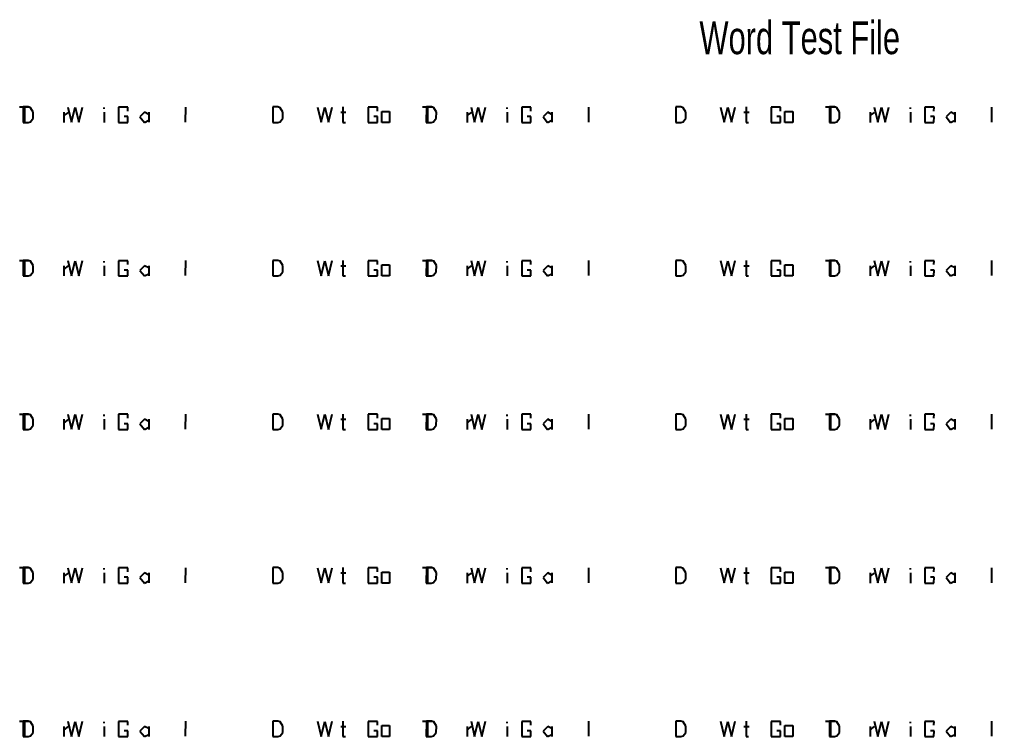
# Model space of a CAD drawing. Header units: millimetres. Extents: x 25 to 194, y 9 to 271.
# Drawn here: x 111.6 to 194.4, y 205.4 to 266.5 of the extents above; entities that cross this region are included whole.
import ezdxf

# ---------------------------------------------------------------- set-up
doc = ezdxf.new("R2010")
doc.units = ezdxf.units.MM
doc.layers.add('Z_entity', color=7, linetype='Continuous')
doc.layers.add('Z_text', color=7, linetype='Continuous')
doc.styles.get("Standard").update_dxf_attribs({"font": 'txt', "height": 1})

msp = doc.modelspace()

# ---------------------------------------------------------------- linework, layer by layer
at = {"color": 28, "true_color": 0x0d0d0d}
for p, q in [((111.586, 259.026), (112.451, 259.026)), ((112.016, 259.026), (112.016, 257.719)), ((115.374, 258.582), (115.374, 257.719)), ((115.384, 258.292), (115.751, 258.567)), ((118.8, 258.586), (118.8, 257.719)), ((118.805, 258.862), (118.805, 258.978)), ((122.241, 258.582), (121.85, 258.19)), ((122.603, 258.398), (122.241, 258.582)), ((122.599, 258.586), (122.599, 257.727)), ((125.715, 259.021), (125.711, 257.745)), ((121.85, 258.19), (122.231, 257.719)), ((122.231, 257.719), (122.603, 257.905)), ((180.229, 245.953), (181.094, 245.953)), ((180.659, 245.953), (180.659, 244.646)), ((187.448, 245.789), (187.448, 245.905)), ((194.359, 245.948), (194.354, 244.672)), ((184.018, 245.509), (184.018, 244.646)), ((184.027, 245.219), (184.394, 245.494)), ((187.444, 245.514), (187.444, 244.646)), ((190.884, 245.509), (190.493, 245.117)), ((190.493, 245.117), (190.875, 244.646)), ((191.247, 245.325), (190.884, 245.509)), ((191.242, 245.514), (191.242, 244.654)), ((190.875, 244.646), (191.247, 244.832)), ((145.908, 232.88), (146.772, 232.88)), ((146.338, 232.88), (146.338, 231.573)), ((153.127, 232.716), (153.127, 232.832)), ((160.037, 232.875), (160.032, 231.599)), ((149.696, 232.436), (149.696, 231.573)), ((149.706, 232.146), (150.073, 232.421)), ((153.122, 232.441), (153.122, 231.573)), ((156.563, 232.436), (156.171, 232.044)), ((156.171, 232.044), (156.553, 231.573)), ((156.925, 232.252), (156.563, 232.436)), ((156.92, 232.441), (156.92, 231.581)), ((156.553, 231.573), (156.925, 231.759)), ((111.586, 219.807), (112.451, 219.807)), ((112.016, 219.807), (112.016, 218.5)), ((115.374, 219.363), (115.374, 218.5)), ((115.384, 219.073), (115.751, 219.348)), ((118.8, 219.368), (118.8, 218.5)), ((118.805, 219.643), (118.805, 219.759)), ((122.241, 219.363), (121.85, 218.972)), ((122.603, 219.179), (122.241, 219.363)), ((122.599, 219.368), (122.599, 218.508)), ((125.715, 219.802), (125.711, 218.526)), ((121.85, 218.972), (122.231, 218.5)), ((122.231, 218.5), (122.603, 218.687)), ((180.229, 206.734), (181.094, 206.734)), ((180.659, 206.734), (180.659, 205.427)), ((184.018, 206.29), (184.018, 205.427)), ((184.027, 206), (184.394, 206.275)), ((187.444, 206.295), (187.444, 205.427)), ((187.448, 206.57), (187.448, 206.686)), ((190.884, 206.29), (190.493, 205.899)), ((191.247, 206.106), (190.884, 206.29)), ((191.242, 206.295), (191.242, 205.435)), ((194.359, 206.729), (194.354, 205.453)), ((190.493, 205.899), (190.875, 205.427)), ((190.875, 205.427), (191.247, 205.614))]:
    msp.add_line(p, q, dxfattribs=at)
at = {"color": 28, "true_color": 0x0a0a0a}
for p, q in [((167.483, 259.026), (167.478, 257.719)), ((167.911, 259.031), (167.483, 259.026)), ((168.106, 258.96), (167.911, 259.031)), ((168.334, 258.595), (168.106, 258.96)), ((168.326, 258.074), (168.334, 258.595)), ((171.285, 259.019), (171.595, 257.736)), ((171.595, 257.736), (171.905, 259.012)), ((171.905, 259.012), (172.215, 257.721)), ((172.215, 257.721), (172.525, 259.019)), ((173.265, 258.589), (173.707, 258.589)), ((173.455, 259.026), (173.455, 257.719)), ((176.39, 259.007), (175.601, 259.007)), ((175.601, 259.007), (175.601, 257.719)), ((176.382, 258.676), (176.39, 259.007)), ((176.753, 258.647), (177.426, 258.647)), ((176.753, 257.719), (176.753, 258.647)), ((177.426, 258.647), (177.426, 257.719)), ((180.556, 259.026), (180.551, 257.719)), ((180.984, 259.031), (180.556, 259.026)), ((181.178, 258.96), (180.984, 259.031)), ((181.407, 258.595), (181.178, 258.96)), ((181.399, 258.074), (181.407, 258.595)), ((184.358, 259.019), (184.668, 257.736)), ((184.668, 257.736), (184.978, 259.012)), ((184.978, 259.012), (185.288, 257.721)), ((185.288, 257.721), (185.598, 259.019)), ((189.463, 259.007), (188.674, 259.007)), ((188.674, 259.007), (188.674, 257.719)), ((189.455, 258.676), (189.463, 259.007)), ((167.478, 257.719), (167.901, 257.719)), ((167.901, 257.719), (168.101, 257.772)), ((168.101, 257.772), (168.326, 258.074)), ((173.455, 257.719), (173.661, 257.719)), ((175.601, 257.719), (176.382, 257.719)), ((176.39, 258.209), (176.076, 258.209)), ((176.382, 257.719), (176.39, 258.209)), ((177.426, 257.719), (176.753, 257.719)), ((180.551, 257.719), (180.974, 257.719)), ((180.974, 257.719), (181.174, 257.772)), ((181.174, 257.772), (181.399, 258.074)), ((188.674, 257.719), (189.455, 257.719)), ((189.463, 258.209), (189.149, 258.209)), ((189.455, 257.719), (189.463, 258.209)), ((133.162, 245.953), (133.157, 244.646)), ((133.589, 245.958), (133.162, 245.953)), ((133.784, 245.887), (133.589, 245.958)), ((134.013, 245.522), (133.784, 245.887)), ((136.963, 245.947), (137.273, 244.663)), ((137.273, 244.663), (137.583, 245.939)), ((137.583, 245.939), (137.893, 244.648)), ((137.893, 244.648), (138.203, 245.947)), ((139.133, 245.953), (139.133, 244.646)), ((142.069, 245.934), (141.279, 245.934)), ((141.279, 245.934), (141.279, 244.646)), ((142.06, 245.603), (142.069, 245.934)), ((146.235, 245.953), (146.23, 244.646)), ((146.662, 245.958), (146.235, 245.953)), ((146.857, 245.887), (146.662, 245.958)), ((147.086, 245.522), (146.857, 245.887)), ((150.036, 245.947), (150.346, 244.663)), ((150.346, 244.663), (150.656, 245.939)), ((150.656, 245.939), (150.966, 244.648)), ((150.966, 244.648), (151.276, 245.947)), ((155.141, 245.934), (154.352, 245.934)), ((154.352, 245.934), (154.352, 244.646)), ((155.133, 245.603), (155.141, 245.934)), ((134.005, 245.001), (134.013, 245.522)), ((138.943, 245.516), (139.385, 245.516)), ((142.069, 245.136), (141.755, 245.136)), ((142.06, 244.646), (142.069, 245.136)), ((142.431, 245.574), (143.104, 245.574)), ((142.431, 244.646), (142.431, 245.574)), ((143.104, 245.574), (143.104, 244.646)), ((147.078, 245.001), (147.086, 245.522)), ((155.141, 245.136), (154.828, 245.136)), ((155.133, 244.646), (155.141, 245.136)), ((133.157, 244.646), (133.58, 244.646)), ((133.58, 244.646), (133.779, 244.699)), ((133.779, 244.699), (134.005, 245.001)), ((139.133, 244.646), (139.339, 244.646)), ((141.279, 244.646), (142.06, 244.646)), ((143.104, 244.646), (142.431, 244.646)), ((146.23, 244.646), (146.653, 244.646)), ((146.653, 244.646), (146.852, 244.699)), ((146.852, 244.699), (147.078, 245.001)), ((154.352, 244.646), (155.133, 244.646)), ((111.913, 232.88), (111.908, 231.573)), ((112.341, 232.885), (111.913, 232.88)), ((112.535, 232.814), (112.341, 232.885)), ((112.764, 232.449), (112.535, 232.814)), ((115.715, 232.874), (116.025, 231.59)), ((116.025, 231.59), (116.335, 232.866)), ((116.335, 232.866), (116.644, 231.575)), ((116.644, 231.575), (116.954, 232.874)), ((120.82, 232.861), (120.031, 232.861)), ((120.031, 232.861), (120.031, 231.573)), ((120.811, 232.53), (120.82, 232.861)), ((112.531, 231.626), (112.756, 231.928)), ((112.756, 231.928), (112.764, 232.449)), ((120.82, 232.063), (120.506, 232.063)), ((120.811, 231.573), (120.82, 232.063)), ((111.908, 231.573), (112.331, 231.573)), ((112.331, 231.573), (112.531, 231.626)), ((120.031, 231.573), (120.811, 231.573)), ((167.483, 219.807), (167.478, 218.5)), ((167.911, 219.812), (167.483, 219.807)), ((168.106, 219.741), (167.911, 219.812)), ((168.334, 219.376), (168.106, 219.741)), ((168.326, 218.855), (168.334, 219.376)), ((171.285, 219.801), (171.595, 218.517)), ((171.595, 218.517), (171.905, 219.793)), ((171.905, 219.793), (172.215, 218.502)), ((172.215, 218.502), (172.525, 219.801)), ((173.265, 219.37), (173.707, 219.37)), ((173.455, 219.807), (173.455, 218.5)), ((176.39, 219.788), (175.601, 219.788)), ((175.601, 219.788), (175.601, 218.5)), ((176.382, 219.457), (176.39, 219.788)), ((176.753, 219.428), (177.426, 219.428)), ((176.753, 218.5), (176.753, 219.428)), ((177.426, 219.428), (177.426, 218.5)), ((180.556, 219.807), (180.551, 218.5)), ((180.984, 219.812), (180.556, 219.807)), ((181.178, 219.741), (180.984, 219.812)), ((181.407, 219.376), (181.178, 219.741)), ((181.399, 218.855), (181.407, 219.376)), ((184.358, 219.801), (184.668, 218.517)), ((184.668, 218.517), (184.978, 219.793)), ((184.978, 219.793), (185.288, 218.502)), ((185.288, 218.502), (185.598, 219.801)), ((189.463, 219.788), (188.674, 219.788)), ((188.674, 219.788), (188.674, 218.5)), ((189.455, 219.457), (189.463, 219.788)), ((167.901, 218.5), (168.101, 218.553)), ((168.101, 218.553), (168.326, 218.855)), ((176.39, 218.99), (176.076, 218.99)), ((176.382, 218.5), (176.39, 218.99)), ((180.974, 218.5), (181.174, 218.553)), ((181.174, 218.553), (181.399, 218.855)), ((189.463, 218.99), (189.149, 218.99)), ((189.455, 218.5), (189.463, 218.99)), ((167.478, 218.5), (167.901, 218.5)), ((173.455, 218.5), (173.661, 218.5)), ((175.601, 218.5), (176.382, 218.5)), ((177.426, 218.5), (176.753, 218.5)), ((180.551, 218.5), (180.974, 218.5)), ((188.674, 218.5), (189.455, 218.5)), ((133.162, 206.734), (133.157, 205.427)), ((133.589, 206.739), (133.162, 206.734)), ((133.784, 206.668), (133.589, 206.739)), ((134.013, 206.303), (133.784, 206.668)), ((134.005, 205.783), (134.013, 206.303)), ((136.963, 206.728), (137.273, 205.444)), ((137.273, 205.444), (137.583, 206.72)), ((137.583, 206.72), (137.893, 205.429)), ((137.893, 205.429), (138.203, 206.728)), ((138.943, 206.297), (139.385, 206.297)), ((139.133, 206.734), (139.133, 205.427)), ((142.069, 206.715), (141.279, 206.715)), ((141.279, 206.715), (141.279, 205.427)), ((142.06, 206.384), (142.069, 206.715)), ((142.431, 206.355), (143.104, 206.355)), ((142.431, 205.427), (142.431, 206.355)), ((143.104, 206.355), (143.104, 205.427)), ((146.235, 206.734), (146.23, 205.427)), ((146.662, 206.739), (146.235, 206.734)), ((146.857, 206.668), (146.662, 206.739)), ((147.086, 206.303), (146.857, 206.668)), ((147.078, 205.783), (147.086, 206.303)), ((150.036, 206.728), (150.346, 205.444)), ((150.346, 205.444), (150.656, 206.72)), ((150.656, 206.72), (150.966, 205.429)), ((150.966, 205.429), (151.276, 206.728)), ((155.141, 206.715), (154.352, 206.715)), ((154.352, 206.715), (154.352, 205.427)), ((155.133, 206.384), (155.141, 206.715)), ((133.157, 205.427), (133.58, 205.427)), ((133.58, 205.427), (133.779, 205.48)), ((133.779, 205.48), (134.005, 205.783)), ((139.133, 205.427), (139.339, 205.427)), ((141.279, 205.427), (142.06, 205.427)), ((142.069, 205.918), (141.755, 205.918)), ((142.06, 205.427), (142.069, 205.918)), ((143.104, 205.427), (142.431, 205.427)), ((146.23, 205.427), (146.653, 205.427)), ((146.653, 205.427), (146.852, 205.48)), ((146.852, 205.48), (147.078, 205.783)), ((154.352, 205.427), (155.133, 205.427)), ((155.141, 205.918), (154.828, 205.918)), ((155.133, 205.427), (155.141, 205.918))]:
    msp.add_line(p, q, dxfattribs=at)
at = {"layer": 'Z_entity', "color": 28, "true_color": 0x0e0e0e}
for p, q in [((133.162, 259.026), (133.157, 257.719)), ((133.589, 259.031), (133.162, 259.026)), ((133.784, 258.96), (133.589, 259.031)), ((134.013, 258.595), (133.784, 258.96)), ((134.005, 258.074), (134.013, 258.595)), ((136.963, 259.019), (137.273, 257.736)), ((137.273, 257.736), (137.583, 259.012)), ((137.583, 259.012), (137.893, 257.721)), ((137.893, 257.721), (138.203, 259.019)), ((138.943, 258.589), (139.385, 258.589)), ((139.133, 259.026), (139.133, 257.719)), ((142.069, 259.007), (141.279, 259.007)), ((141.279, 259.007), (141.279, 257.719)), ((142.06, 258.676), (142.069, 259.007)), ((142.431, 258.647), (143.104, 258.647)), ((142.431, 257.719), (142.431, 258.647)), ((143.104, 258.647), (143.104, 257.719)), ((146.235, 259.026), (146.23, 257.719)), ((146.662, 259.031), (146.235, 259.026)), ((146.857, 258.96), (146.662, 259.031)), ((147.086, 258.595), (146.857, 258.96)), ((147.078, 258.074), (147.086, 258.595)), ((150.036, 259.019), (150.346, 257.736)), ((150.346, 257.736), (150.656, 259.012)), ((150.656, 259.012), (150.966, 257.721)), ((150.966, 257.721), (151.276, 259.019)), ((155.141, 259.007), (154.352, 259.007)), ((154.352, 259.007), (154.352, 257.719)), ((155.133, 258.676), (155.141, 259.007)), ((133.157, 257.719), (133.58, 257.719)), ((133.58, 257.719), (133.779, 257.772)), ((133.779, 257.772), (134.005, 258.074)), ((139.133, 257.719), (139.339, 257.719)), ((141.279, 257.719), (142.06, 257.719)), ((142.069, 258.209), (141.755, 258.209)), ((142.06, 257.719), (142.069, 258.209)), ((143.104, 257.719), (142.431, 257.719)), ((146.23, 257.719), (146.653, 257.719)), ((146.653, 257.719), (146.852, 257.772)), ((146.852, 257.772), (147.078, 258.074)), ((154.352, 257.719), (155.133, 257.719)), ((155.141, 258.209), (154.828, 258.209)), ((155.133, 257.719), (155.141, 258.209)), ((111.913, 245.953), (111.908, 244.646)), ((112.341, 245.958), (111.913, 245.953)), ((112.535, 245.887), (112.341, 245.958)), ((112.764, 245.522), (112.535, 245.887)), ((115.715, 245.947), (116.025, 244.663)), ((116.025, 244.663), (116.335, 245.939)), ((116.335, 245.939), (116.644, 244.648)), ((116.644, 244.648), (116.954, 245.947)), ((120.82, 245.934), (120.031, 245.934)), ((120.031, 245.934), (120.031, 244.646)), ((120.811, 245.603), (120.82, 245.934)), ((112.756, 245.001), (112.764, 245.522)), ((120.82, 245.136), (120.506, 245.136)), ((120.811, 244.646), (120.82, 245.136)), ((111.908, 244.646), (112.331, 244.646)), ((112.331, 244.646), (112.531, 244.699)), ((112.531, 244.699), (112.756, 245.001)), ((120.031, 244.646), (120.811, 244.646)), ((167.483, 232.88), (167.478, 231.573)), ((167.911, 232.885), (167.483, 232.88)), ((168.106, 232.814), (167.911, 232.885)), ((168.334, 232.449), (168.106, 232.814)), ((171.285, 232.874), (171.595, 231.59)), ((171.595, 231.59), (171.905, 232.866)), ((171.905, 232.866), (172.215, 231.575)), ((172.215, 231.575), (172.525, 232.874)), ((173.455, 232.88), (173.455, 231.573)), ((176.39, 232.861), (175.601, 232.861)), ((175.601, 232.861), (175.601, 231.573)), ((176.382, 232.53), (176.39, 232.861)), ((180.556, 232.88), (180.551, 231.573)), ((180.984, 232.885), (180.556, 232.88)), ((181.178, 232.814), (180.984, 232.885)), ((181.407, 232.449), (181.178, 232.814)), ((184.358, 232.874), (184.668, 231.59)), ((184.668, 231.59), (184.978, 232.866)), ((184.978, 232.866), (185.288, 231.575)), ((185.288, 231.575), (185.598, 232.874)), ((189.463, 232.861), (188.674, 232.861)), ((188.674, 232.861), (188.674, 231.573)), ((189.455, 232.53), (189.463, 232.861)), ((168.101, 231.626), (168.326, 231.928)), ((168.326, 231.928), (168.334, 232.449)), ((173.265, 232.443), (173.707, 232.443)), ((176.39, 232.063), (176.076, 232.063)), ((176.382, 231.573), (176.39, 232.063)), ((176.753, 232.501), (177.426, 232.501)), ((176.753, 231.573), (176.753, 232.501)), ((177.426, 232.501), (177.426, 231.573)), ((181.174, 231.626), (181.399, 231.928)), ((181.399, 231.928), (181.407, 232.449)), ((189.463, 232.063), (189.149, 232.063)), ((189.455, 231.573), (189.463, 232.063)), ((167.478, 231.573), (167.901, 231.573)), ((167.901, 231.573), (168.101, 231.626)), ((173.455, 231.573), (173.661, 231.573)), ((175.601, 231.573), (176.382, 231.573)), ((177.426, 231.573), (176.753, 231.573)), ((180.551, 231.573), (180.974, 231.573)), ((180.974, 231.573), (181.174, 231.626)), ((188.674, 231.573), (189.455, 231.573)), ((133.162, 219.807), (133.157, 218.5)), ((133.589, 219.812), (133.162, 219.807)), ((133.784, 219.741), (133.589, 219.812)), ((134.013, 219.376), (133.784, 219.741)), ((134.005, 218.855), (134.013, 219.376)), ((136.963, 219.801), (137.273, 218.517)), ((137.273, 218.517), (137.583, 219.793)), ((137.583, 219.793), (137.893, 218.502)), ((137.893, 218.502), (138.203, 219.801)), ((138.943, 219.37), (139.385, 219.37)), ((139.133, 219.807), (139.133, 218.5)), ((142.069, 219.788), (141.279, 219.788)), ((141.279, 219.788), (141.279, 218.5)), ((142.06, 219.457), (142.069, 219.788)), ((142.431, 219.428), (143.104, 219.428)), ((142.431, 218.5), (142.431, 219.428)), ((143.104, 219.428), (143.104, 218.5)), ((146.235, 219.807), (146.23, 218.5)), ((146.662, 219.812), (146.235, 219.807)), ((146.857, 219.741), (146.662, 219.812)), ((147.086, 219.376), (146.857, 219.741)), ((147.078, 218.855), (147.086, 219.376)), ((150.036, 219.801), (150.346, 218.517)), ((150.346, 218.517), (150.656, 219.793)), ((150.656, 219.793), (150.966, 218.502)), ((150.966, 218.502), (151.276, 219.801)), ((155.141, 219.788), (154.352, 219.788)), ((154.352, 219.788), (154.352, 218.5)), ((155.133, 219.457), (155.141, 219.788)), ((133.58, 218.5), (133.779, 218.553)), ((133.779, 218.553), (134.005, 218.855)), ((142.069, 218.99), (141.755, 218.99)), ((142.06, 218.5), (142.069, 218.99)), ((146.653, 218.5), (146.852, 218.553)), ((146.852, 218.553), (147.078, 218.855)), ((155.141, 218.99), (154.828, 218.99)), ((155.133, 218.5), (155.141, 218.99)), ((133.157, 218.5), (133.58, 218.5)), ((139.133, 218.5), (139.339, 218.5)), ((141.279, 218.5), (142.06, 218.5)), ((143.104, 218.5), (142.431, 218.5)), ((146.23, 218.5), (146.653, 218.5)), ((154.352, 218.5), (155.133, 218.5)), ((111.913, 206.734), (111.908, 205.427)), ((112.341, 206.739), (111.913, 206.734)), ((112.535, 206.668), (112.341, 206.739)), ((112.764, 206.303), (112.535, 206.668)), ((112.756, 205.783), (112.764, 206.303)), ((115.715, 206.728), (116.025, 205.444)), ((116.025, 205.444), (116.335, 206.72)), ((116.335, 206.72), (116.644, 205.429)), ((116.644, 205.429), (116.954, 206.728)), ((120.82, 206.715), (120.031, 206.715)), ((120.031, 206.715), (120.031, 205.427)), ((120.811, 206.384), (120.82, 206.715)), ((111.908, 205.427), (112.331, 205.427)), ((112.331, 205.427), (112.531, 205.48)), ((112.531, 205.48), (112.756, 205.783)), ((120.031, 205.427), (120.811, 205.427)), ((120.82, 205.918), (120.506, 205.918)), ((120.811, 205.427), (120.82, 205.918))]:
    msp.add_line(p, q, dxfattribs=at)
at = {"layer": 'Z_entity', "color": 28, "true_color": 0x0b0b0b}
for p, q in [((180.229, 259.026), (181.094, 259.026)), ((180.659, 259.026), (180.659, 257.719)), ((184.018, 258.582), (184.018, 257.719)), ((184.027, 258.292), (184.394, 258.567)), ((187.444, 258.586), (187.444, 257.719)), ((187.448, 258.862), (187.448, 258.978)), ((190.884, 258.582), (190.493, 258.19)), ((191.247, 258.398), (190.884, 258.582)), ((191.242, 258.586), (191.242, 257.727)), ((194.359, 259.021), (194.354, 257.745)), ((190.493, 258.19), (190.875, 257.719)), ((190.875, 257.719), (191.247, 257.905)), ((145.908, 245.953), (146.772, 245.953)), ((146.338, 245.953), (146.338, 244.646)), ((153.127, 245.789), (153.127, 245.905)), ((160.037, 245.948), (160.032, 244.672)), ((149.696, 245.509), (149.696, 244.646)), ((149.706, 245.219), (150.073, 245.494)), ((153.122, 245.514), (153.122, 244.646)), ((156.563, 245.509), (156.171, 245.117)), ((156.171, 245.117), (156.553, 244.646)), ((156.925, 245.325), (156.563, 245.509)), ((156.92, 245.514), (156.92, 244.654)), ((156.553, 244.646), (156.925, 244.832)), ((111.586, 232.88), (112.451, 232.88)), ((112.016, 232.88), (112.016, 231.573)), ((118.805, 232.716), (118.805, 232.832)), ((125.715, 232.875), (125.711, 231.599)), ((115.374, 232.436), (115.374, 231.573)), ((115.384, 232.146), (115.751, 232.421)), ((118.8, 232.441), (118.8, 231.573)), ((122.241, 232.436), (121.85, 232.044)), ((121.85, 232.044), (122.231, 231.573)), ((122.603, 232.252), (122.241, 232.436)), ((122.599, 232.441), (122.599, 231.581)), ((122.231, 231.573), (122.603, 231.759)), ((180.229, 219.807), (181.094, 219.807)), ((180.659, 219.807), (180.659, 218.5)), ((184.018, 219.363), (184.018, 218.5)), ((184.027, 219.073), (184.394, 219.348)), ((187.444, 219.368), (187.444, 218.5)), ((187.448, 219.643), (187.448, 219.759)), ((190.884, 219.363), (190.493, 218.972)), ((191.247, 219.179), (190.884, 219.363)), ((191.242, 219.368), (191.242, 218.508)), ((194.359, 219.802), (194.354, 218.526)), ((190.493, 218.972), (190.875, 218.5)), ((190.875, 218.5), (191.247, 218.687)), ((145.908, 206.734), (146.772, 206.734)), ((146.338, 206.734), (146.338, 205.427)), ((149.696, 206.29), (149.696, 205.427)), ((149.706, 206), (150.073, 206.275)), ((153.122, 206.295), (153.122, 205.427)), ((153.127, 206.57), (153.127, 206.686)), ((156.563, 206.29), (156.171, 205.899)), ((156.925, 206.106), (156.563, 206.29)), ((156.92, 206.295), (156.92, 205.435)), ((160.037, 206.729), (160.032, 205.453)), ((156.171, 205.899), (156.553, 205.427)), ((156.553, 205.427), (156.925, 205.614))]:
    msp.add_line(p, q, dxfattribs=at)
at = {"layer": 'Z_text', "color": 28, "true_color": 0x0c0c0c}
for p, q in [((111.913, 259.026), (111.908, 257.719)), ((112.341, 259.031), (111.913, 259.026)), ((112.535, 258.96), (112.341, 259.031)), ((112.764, 258.595), (112.535, 258.96)), ((112.756, 258.074), (112.764, 258.595)), ((115.715, 259.019), (116.025, 257.736)), ((116.025, 257.736), (116.335, 259.012)), ((116.335, 259.012), (116.644, 257.721)), ((116.644, 257.721), (116.954, 259.019)), ((120.82, 259.007), (120.031, 259.007)), ((120.031, 259.007), (120.031, 257.719)), ((120.811, 258.676), (120.82, 259.007)), ((111.908, 257.719), (112.331, 257.719)), ((112.331, 257.719), (112.531, 257.772)), ((112.531, 257.772), (112.756, 258.074)), ((120.031, 257.719), (120.811, 257.719)), ((120.82, 258.209), (120.506, 258.209)), ((120.811, 257.719), (120.82, 258.209)), ((167.483, 245.953), (167.478, 244.646)), ((167.911, 245.958), (167.483, 245.953)), ((168.106, 245.887), (167.911, 245.958)), ((168.334, 245.522), (168.106, 245.887)), ((171.285, 245.947), (171.595, 244.663)), ((171.595, 244.663), (171.905, 245.939)), ((171.905, 245.939), (172.215, 244.648)), ((172.215, 244.648), (172.525, 245.947)), ((173.455, 245.953), (173.455, 244.646)), ((176.39, 245.934), (175.601, 245.934)), ((175.601, 245.934), (175.601, 244.646)), ((176.382, 245.603), (176.39, 245.934)), ((180.556, 245.953), (180.551, 244.646)), ((180.984, 245.958), (180.556, 245.953)), ((181.178, 245.887), (180.984, 245.958)), ((181.407, 245.522), (181.178, 245.887)), ((184.358, 245.947), (184.668, 244.663)), ((184.668, 244.663), (184.978, 245.939)), ((184.978, 245.939), (185.288, 244.648)), ((185.288, 244.648), (185.598, 245.947)), ((189.463, 245.934), (188.674, 245.934)), ((188.674, 245.934), (188.674, 244.646)), ((189.455, 245.603), (189.463, 245.934)), ((168.326, 245.001), (168.334, 245.522)), ((173.265, 245.516), (173.707, 245.516)), ((176.39, 245.136), (176.076, 245.136)), ((176.382, 244.646), (176.39, 245.136)), ((176.753, 245.574), (177.426, 245.574)), ((176.753, 244.646), (176.753, 245.574)), ((177.426, 245.574), (177.426, 244.646)), ((181.399, 245.001), (181.407, 245.522)), ((189.463, 245.136), (189.149, 245.136)), ((189.455, 244.646), (189.463, 245.136)), ((167.478, 244.646), (167.901, 244.646)), ((167.901, 244.646), (168.101, 244.699)), ((168.101, 244.699), (168.326, 245.001)), ((173.455, 244.646), (173.661, 244.646)), ((175.601, 244.646), (176.382, 244.646)), ((177.426, 244.646), (176.753, 244.646)), ((180.551, 244.646), (180.974, 244.646)), ((180.974, 244.646), (181.174, 244.699)), ((181.174, 244.699), (181.399, 245.001)), ((188.674, 244.646), (189.455, 244.646)), ((133.162, 232.88), (133.157, 231.573)), ((133.589, 232.885), (133.162, 232.88)), ((133.784, 232.814), (133.589, 232.885)), ((134.013, 232.449), (133.784, 232.814)), ((136.963, 232.874), (137.273, 231.59)), ((137.273, 231.59), (137.583, 232.866)), ((137.583, 232.866), (137.893, 231.575)), ((137.893, 231.575), (138.203, 232.874)), ((139.133, 232.88), (139.133, 231.573)), ((142.069, 232.861), (141.279, 232.861)), ((141.279, 232.861), (141.279, 231.573)), ((142.06, 232.53), (142.069, 232.861)), ((146.235, 232.88), (146.23, 231.573)), ((146.662, 232.885), (146.235, 232.88)), ((146.857, 232.814), (146.662, 232.885)), ((147.086, 232.449), (146.857, 232.814)), ((150.036, 232.874), (150.346, 231.59)), ((150.346, 231.59), (150.656, 232.866)), ((150.656, 232.866), (150.966, 231.575)), ((150.966, 231.575), (151.276, 232.874)), ((155.141, 232.861), (154.352, 232.861)), ((154.352, 232.861), (154.352, 231.573)), ((155.133, 232.53), (155.141, 232.861)), ((133.779, 231.626), (134.005, 231.928)), ((134.005, 231.928), (134.013, 232.449)), ((138.943, 232.443), (139.385, 232.443)), ((142.069, 232.063), (141.755, 232.063)), ((142.06, 231.573), (142.069, 232.063)), ((142.431, 232.501), (143.104, 232.501)), ((142.431, 231.573), (142.431, 232.501)), ((143.104, 232.501), (143.104, 231.573)), ((146.852, 231.626), (147.078, 231.928)), ((147.078, 231.928), (147.086, 232.449)), ((155.141, 232.063), (154.828, 232.063)), ((155.133, 231.573), (155.141, 232.063)), ((133.157, 231.573), (133.58, 231.573)), ((133.58, 231.573), (133.779, 231.626)), ((139.133, 231.573), (139.339, 231.573)), ((141.279, 231.573), (142.06, 231.573)), ((143.104, 231.573), (142.431, 231.573)), ((146.23, 231.573), (146.653, 231.573)), ((146.653, 231.573), (146.852, 231.626)), ((154.352, 231.573), (155.133, 231.573)), ((111.913, 219.807), (111.908, 218.5)), ((112.341, 219.812), (111.913, 219.807)), ((112.535, 219.741), (112.341, 219.812)), ((112.764, 219.376), (112.535, 219.741)), ((112.756, 218.855), (112.764, 219.376)), ((115.715, 219.801), (116.025, 218.517)), ((116.025, 218.517), (116.335, 219.793)), ((116.335, 219.793), (116.644, 218.502)), ((116.644, 218.502), (116.954, 219.801)), ((120.82, 219.788), (120.031, 219.788)), ((120.031, 219.788), (120.031, 218.5)), ((120.811, 219.457), (120.82, 219.788)), ((112.331, 218.5), (112.531, 218.553)), ((112.531, 218.553), (112.756, 218.855)), ((120.82, 218.99), (120.506, 218.99)), ((120.811, 218.5), (120.82, 218.99)), ((111.908, 218.5), (112.331, 218.5)), ((120.031, 218.5), (120.811, 218.5)), ((167.483, 206.734), (167.478, 205.427)), ((167.911, 206.739), (167.483, 206.734)), ((168.106, 206.668), (167.911, 206.739)), ((168.334, 206.303), (168.106, 206.668)), ((168.326, 205.783), (168.334, 206.303)), ((171.285, 206.728), (171.595, 205.444)), ((171.595, 205.444), (171.905, 206.72)), ((171.905, 206.72), (172.215, 205.429)), ((172.215, 205.429), (172.525, 206.728)), ((173.265, 206.297), (173.707, 206.297)), ((173.455, 206.734), (173.455, 205.427)), ((176.39, 206.715), (175.601, 206.715)), ((175.601, 206.715), (175.601, 205.427)), ((176.382, 206.384), (176.39, 206.715)), ((176.753, 206.355), (177.426, 206.355)), ((176.753, 205.427), (176.753, 206.355)), ((177.426, 206.355), (177.426, 205.427)), ((180.556, 206.734), (180.551, 205.427)), ((180.984, 206.739), (180.556, 206.734)), ((181.178, 206.668), (180.984, 206.739)), ((181.407, 206.303), (181.178, 206.668)), ((181.399, 205.783), (181.407, 206.303)), ((184.358, 206.728), (184.668, 205.444)), ((184.668, 205.444), (184.978, 206.72)), ((184.978, 206.72), (185.288, 205.429)), ((185.288, 205.429), (185.598, 206.728)), ((189.463, 206.715), (188.674, 206.715)), ((188.674, 206.715), (188.674, 205.427)), ((189.455, 206.384), (189.463, 206.715)), ((167.478, 205.427), (167.901, 205.427)), ((167.901, 205.427), (168.101, 205.48)), ((168.101, 205.48), (168.326, 205.783)), ((173.455, 205.427), (173.661, 205.427)), ((175.601, 205.427), (176.382, 205.427)), ((176.39, 205.918), (176.076, 205.918)), ((176.382, 205.427), (176.39, 205.918)), ((177.426, 205.427), (176.753, 205.427)), ((180.551, 205.427), (180.974, 205.427)), ((180.974, 205.427), (181.174, 205.48)), ((181.174, 205.48), (181.399, 205.783)), ((188.674, 205.427), (189.455, 205.427)), ((189.463, 205.918), (189.149, 205.918)), ((189.455, 205.427), (189.463, 205.918))]:
    msp.add_line(p, q, dxfattribs=at)
at = {"layer": 'Z_text', "color": 250, "true_color": 0x0f0f0f}
for p, q in [((145.908, 259.026), (146.772, 259.026)), ((146.338, 259.026), (146.338, 257.719)), ((149.696, 258.582), (149.696, 257.719)), ((149.706, 258.292), (150.073, 258.567)), ((153.122, 258.586), (153.122, 257.719)), ((153.127, 258.862), (153.127, 258.978)), ((156.563, 258.582), (156.171, 258.19)), ((156.925, 258.398), (156.563, 258.582)), ((156.92, 258.586), (156.92, 257.727)), ((160.037, 259.021), (160.032, 257.745)), ((156.171, 258.19), (156.553, 257.719)), ((156.553, 257.719), (156.925, 257.905)), ((111.586, 245.953), (112.451, 245.953)), ((112.016, 245.953), (112.016, 244.646)), ((118.805, 245.789), (118.805, 245.905)), ((125.715, 245.948), (125.711, 244.672)), ((115.374, 245.509), (115.374, 244.646)), ((115.384, 245.219), (115.751, 245.494)), ((118.8, 245.514), (118.8, 244.646)), ((122.241, 245.509), (121.85, 245.117)), ((121.85, 245.117), (122.231, 244.646)), ((122.603, 245.325), (122.241, 245.509)), ((122.599, 245.514), (122.599, 244.654)), ((122.231, 244.646), (122.603, 244.832)), ((180.229, 232.88), (181.094, 232.88)), ((180.659, 232.88), (180.659, 231.573)), ((187.448, 232.716), (187.448, 232.832)), ((194.359, 232.875), (194.354, 231.599)), ((184.018, 232.436), (184.018, 231.573)), ((184.027, 232.146), (184.394, 232.421)), ((187.444, 232.441), (187.444, 231.573)), ((190.884, 232.436), (190.493, 232.044)), ((190.493, 232.044), (190.875, 231.573)), ((191.247, 232.252), (190.884, 232.436)), ((191.242, 232.441), (191.242, 231.581)), ((190.875, 231.573), (191.247, 231.759)), ((145.908, 219.807), (146.772, 219.807)), ((146.338, 219.807), (146.338, 218.5)), ((149.696, 219.363), (149.696, 218.5)), ((149.706, 219.073), (150.073, 219.348)), ((153.122, 219.368), (153.122, 218.5)), ((153.127, 219.643), (153.127, 219.759)), ((156.563, 219.363), (156.171, 218.972)), ((156.925, 219.179), (156.563, 219.363)), ((156.92, 219.368), (156.92, 218.508)), ((160.037, 219.802), (160.032, 218.526)), ((156.171, 218.972), (156.553, 218.5)), ((156.553, 218.5), (156.925, 218.687)), ((111.586, 206.734), (112.451, 206.734)), ((112.016, 206.734), (112.016, 205.427)), ((115.374, 206.29), (115.374, 205.427)), ((115.384, 206), (115.751, 206.275)), ((118.8, 206.295), (118.8, 205.427)), ((118.805, 206.57), (118.805, 206.686)), ((122.241, 206.29), (121.85, 205.899)), ((122.603, 206.106), (122.241, 206.29)), ((122.599, 206.295), (122.599, 205.435)), ((125.715, 206.729), (125.711, 205.453)), ((121.85, 205.899), (122.231, 205.427)), ((122.231, 205.427), (122.603, 205.614))]:
    msp.add_line(p, q, dxfattribs=at)

# ---------------------------------------------------------------- texts
at = {"layer": 'Z_text', "color": 0, "width": 0.7}
msp.add_text('Word Test File ', height=2.80741, dxfattribs=at).set_placement((169.484, 263.522))

doc.saveas('drawing.dxf')
